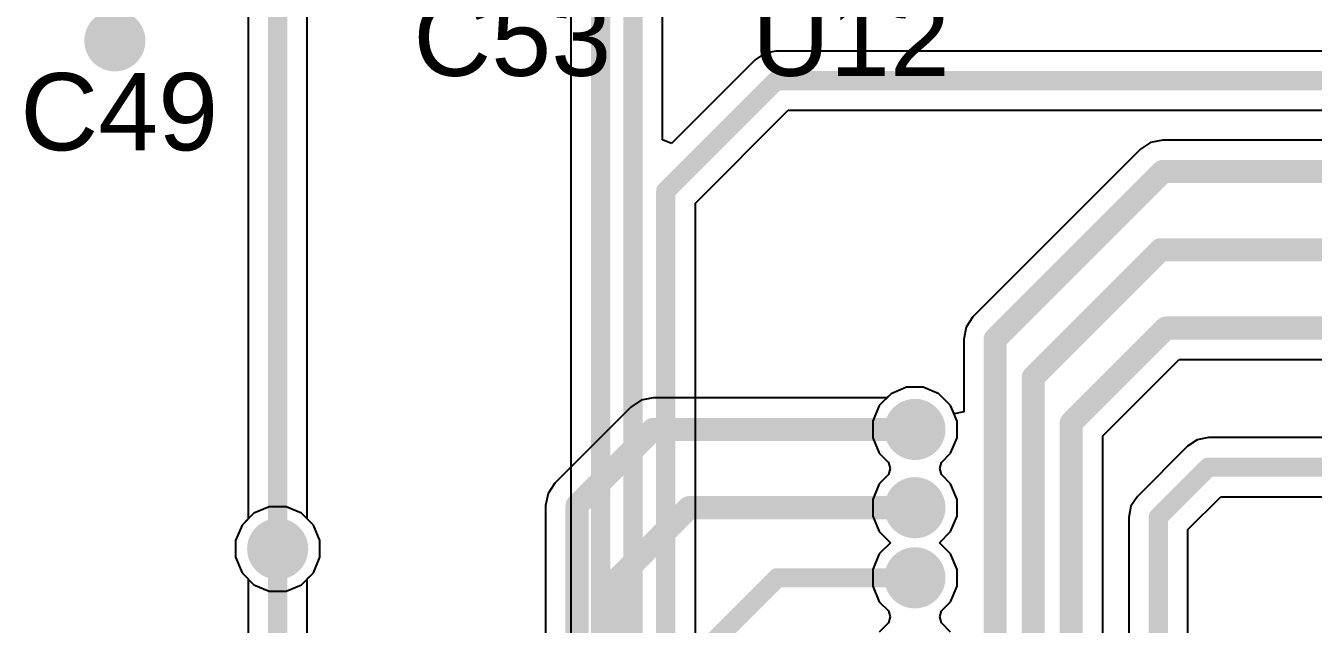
# Model space of a CAD drawing. Header units: millimetres. Extents: x 0 to 5423, y 0 to 5425.
# Drawn here: x 48.83 to 65.77, y 112.51 to 120.38 of the extents above; entities that cross this region are included whole.
import ezdxf

# ---------------------------------------------------------------- set-up
doc = ezdxf.new("R2010")
doc.units = ezdxf.units.MM
for name, color, linetype in [('BottomLayer', 5, 'Continuous'), ('BottomSolder', 6, 'Continuous'), ('TopLayer', 1, 'Continuous'), ('TopOverlay', 2, 'Continuous'), ('TopSolder', 216, 'Continuous'), ('ViaHoleLayer', 16, 'Continuous')]:
    doc.layers.add(name, color=color, linetype=linetype)
doc.styles.add('Arial', font='', dxfattribs={"height": 0.2})
doc.styles.get('Arial').set_extended_font_data('Arial')

msp = doc.modelspace()

# ---------------------------------------------------------------- hatches: boundary and pattern name
at = {"layer": 'BottomLayer'}
h = msp.add_hatch(color=5, dxfattribs=at)
edge = h.paths.add_edge_path()
edge.add_arc((50.004, 120.185), 0.3, 0, 360)
h = msp.add_hatch(color=5, dxfattribs=at)
edge = h.paths.add_edge_path()
edge.add_arc((60.528, 115.075), 0.3, 0, 360)
h = msp.add_hatch(color=5, dxfattribs=at)
edge = h.paths.add_edge_path()
edge.add_arc((60.528, 114.046), 0.3, 0, 360)
h = msp.add_hatch(color=5, dxfattribs=at)
edge = h.paths.add_edge_path()
edge.add_arc((52.146, 113.504), 0.3, 0, 360)
h = msp.add_hatch(color=5, dxfattribs=at)
edge = h.paths.add_edge_path()
edge.add_arc((60.528, 113.124), 0.3, 0, 360)
at = {"layer": 'BottomSolder'}
h = msp.add_hatch(color=6, dxfattribs=at)
edge = h.paths.add_edge_path()
edge.add_arc((50.004, 120.185), 0.402, 0, 360)
h = msp.add_hatch(color=6, dxfattribs=at)
edge = h.paths.add_edge_path()
edge.add_arc((60.528, 115.075), 0.402, 0, 360)
h = msp.add_hatch(color=6, dxfattribs=at)
edge = h.paths.add_edge_path()
edge.add_arc((60.528, 114.046), 0.402, 0, 360)
h = msp.add_hatch(color=6, dxfattribs=at)
edge = h.paths.add_edge_path()
edge.add_arc((52.146, 113.504), 0.402, 0, 360)
h = msp.add_hatch(color=6, dxfattribs=at)
edge = h.paths.add_edge_path()
edge.add_arc((60.528, 113.124), 0.402, 0, 360)
at = {"layer": 'TopLayer'}
h = msp.add_hatch(color=1, dxfattribs=at)
edge = h.paths.add_edge_path()
edge.add_arc((50.004, 120.185), 0.3, 0, 360)
h = msp.add_hatch(color=1, dxfattribs=at)
edge = h.paths.add_edge_path()
edge.add_arc((60.528, 115.075), 0.3, 0, 360)
h = msp.add_hatch(color=1, dxfattribs=at)
edge = h.paths.add_edge_path()
edge.add_arc((60.528, 114.046), 0.3, 0, 360)
h = msp.add_hatch(color=1, dxfattribs=at)
edge = h.paths.add_edge_path()
edge.add_arc((52.146, 113.504), 0.3, 0, 360)
h = msp.add_hatch(color=1, dxfattribs=at)
edge = h.paths.add_edge_path()
edge.add_arc((60.528, 113.124), 0.3, 0, 360)
at = {"layer": 'TopSolder'}
h = msp.add_hatch(color=216, dxfattribs=at)
edge = h.paths.add_edge_path()
edge.add_arc((50.004, 120.185), 0.402, 0, 360)
h = msp.add_hatch(color=216, dxfattribs=at)
edge = h.paths.add_edge_path()
edge.add_arc((60.528, 115.075), 0.402, 0, 360)
h = msp.add_hatch(color=216, dxfattribs=at)
edge = h.paths.add_edge_path()
edge.add_arc((60.528, 114.046), 0.402, 0, 360)
h = msp.add_hatch(color=216, dxfattribs=at)
edge = h.paths.add_edge_path()
edge.add_arc((52.146, 113.504), 0.402, 0, 360)
h = msp.add_hatch(color=216, dxfattribs=at)
edge = h.paths.add_edge_path()
edge.add_arc((60.528, 113.124), 0.402, 0, 360)
at = {"layer": 'ViaHoleLayer'}
h = msp.add_hatch(color=16, dxfattribs=at)
edge = h.paths.add_edge_path()
edge.add_arc((50.004, 120.185), 0.15, 0, 360)
h = msp.add_hatch(color=16, dxfattribs=at)
edge = h.paths.add_edge_path()
edge.add_arc((60.528, 115.075), 0.15, 0, 360)
h = msp.add_hatch(color=16, dxfattribs=at)
edge = h.paths.add_edge_path()
edge.add_arc((60.528, 114.046), 0.15, 0, 360)
h = msp.add_hatch(color=16, dxfattribs=at)
edge = h.paths.add_edge_path()
edge.add_arc((52.146, 113.504), 0.15, 0, 360)
h = msp.add_hatch(color=16, dxfattribs=at)
edge = h.paths.add_edge_path()
edge.add_arc((60.528, 113.124), 0.15, 0, 360)

# ---------------------------------------------------------------- linework, layer by layer
at = {"layer": 'BottomLayer'}
for p, q in [((56.004, 139.756), (56.004, 104.674)), ((57.208, 118.884), (57.208, 138.293)), ((58.425, 119.934), (57.326, 118.835)), ((58.551, 120.018), (58.425, 119.934)), ((58.699, 120.048), (58.551, 120.018)), ((74.263, 120.048), (58.699, 120.048)), ((57.64, 118.05), (58.86, 119.271)), ((58.86, 119.271), (74.263, 119.271)), ((57.326, 118.835), (57.208, 118.884)), ((57.64, 106.931), (57.64, 118.05)), ((60.214, 115.544), (60.059, 115.389)), ((60.418, 115.629), (60.214, 115.544)), ((60.638, 115.629), (60.418, 115.629)), ((60.842, 115.544), (60.638, 115.629)), ((60.998, 115.389), (60.842, 115.544)), ((60.059, 115.389), (59.974, 115.185)), ((61.082, 115.185), (60.998, 115.389)), ((59.974, 115.185), (59.974, 114.965)), ((61.082, 114.965), (61.082, 115.185)), ((59.974, 114.965), (60.059, 114.761)), ((60.998, 114.761), (61.082, 114.965)), ((60.059, 114.761), (60.18, 114.639)), ((60.876, 114.639), (60.998, 114.761)), ((60.18, 114.639), (60.202, 114.56)), ((60.202, 114.56), (60.18, 114.482)), ((60.854, 114.56), (60.876, 114.639)), ((60.876, 114.482), (60.854, 114.56)), ((60.059, 114.36), (59.974, 114.156)), ((60.18, 114.482), (60.059, 114.36)), ((60.998, 114.36), (60.876, 114.482)), ((61.082, 114.156), (60.998, 114.36)), ((59.974, 114.156), (59.974, 113.936)), ((61.082, 113.936), (61.082, 114.156)), ((52.036, 114.058), (51.832, 113.973)), ((52.256, 114.058), (52.036, 114.058)), ((52.46, 113.973), (52.256, 114.058)), ((51.677, 113.818), (51.592, 113.614)), ((51.832, 113.973), (51.677, 113.818)), ((52.616, 113.818), (52.46, 113.973)), ((52.7, 113.614), (52.616, 113.818)), ((59.974, 113.936), (60.059, 113.732)), ((60.998, 113.732), (61.082, 113.936)), ((60.059, 113.732), (60.206, 113.585)), ((60.851, 113.585), (60.998, 113.732)), ((51.592, 113.614), (51.592, 113.394)), ((52.7, 113.394), (52.7, 113.614)), ((60.206, 113.585), (60.059, 113.438)), ((60.998, 113.438), (60.851, 113.585)), ((51.592, 113.394), (51.677, 113.19)), ((52.616, 113.19), (52.7, 113.394)), ((60.059, 113.438), (59.974, 113.234)), ((61.082, 113.234), (60.998, 113.438)), ((51.677, 113.19), (51.758, 113.109)), ((52.535, 113.109), (52.616, 113.19)), ((59.974, 113.234), (59.974, 113.014)), ((61.082, 113.014), (61.082, 113.234)), ((51.758, 113.109), (51.758, 104.963)), ((52.535, 100.406), (52.535, 113.109)), ((59.974, 113.014), (60.059, 112.81)), ((60.998, 112.81), (61.082, 113.014)), ((60.059, 112.81), (60.18, 112.688)), ((60.876, 112.688), (60.998, 112.81)), ((60.18, 112.688), (60.202, 112.609)), ((60.854, 112.609), (60.876, 112.688)), ((60.18, 112.531), (60.059, 112.409)), ((60.202, 112.609), (60.18, 112.531)), ((60.876, 112.531), (60.854, 112.609)), ((60.998, 112.409), (60.876, 112.531))]:
    msp.add_line(p, q, dxfattribs=at)
at = {"layer": 'BottomLayer', "const_width": 0.254}
for points in [[(56.393, 103.399), (56.393, 139.756)], [(56.82, 99.492), (56.82, 138.293)], [(57.251, 118.211), (58.699, 119.659)], [(58.699, 119.659), (74.658, 119.659)], [(57.251, 103.242), (57.251, 118.211)], [(52.146, 100.011), (52.146, 113.504)]]:
    msp.add_lwpolyline(points, dxfattribs=at)
at = {"layer": 'BottomLayer', "const_width": 0.127}
for points in [[(58.636, 119.659, 1), (58.763, 119.659, 1)], [(58.636, 119.659, 1), (58.763, 119.659, 1)], [(57.188, 118.211, 1), (57.315, 118.211, 1)], [(57.188, 118.211, 1), (57.315, 118.211, 1)], [(52.083, 113.504, 1), (52.21, 113.504, 1)]]:
    msp.add_lwpolyline(points, format="xyb", close=True, dxfattribs=at)
at = {"layer": 'TopLayer'}
for p, q in [((52.535, 113.899), (52.535, 128.905)), ((51.758, 128.744), (51.758, 113.899)), ((63.495, 118.759), (61.291, 116.555)), ((63.629, 118.848), (63.495, 118.759)), ((63.788, 118.88), (63.629, 118.848)), ((66.001, 118.88), (63.788, 118.88)), ((61.291, 116.555), (61.202, 116.421)), ((61.202, 116.421), (61.17, 116.262)), ((61.17, 116.262), (61.17, 115.305)), ((62.999, 114.991), (64.002, 115.994)), ((64.002, 115.994), (66.001, 115.994)), ((60.214, 115.544), (60.159, 115.489)), ((60.418, 115.629), (60.214, 115.544)), ((60.638, 115.629), (60.418, 115.629)), ((60.842, 115.544), (60.638, 115.629)), ((60.998, 115.389), (60.842, 115.544)), ((56.791, 115.368), (55.791, 114.368)), ((56.926, 115.458), (56.791, 115.368)), ((57.084, 115.489), (56.926, 115.458)), ((60.159, 115.489), (57.084, 115.489)), ((61.043, 115.28), (60.998, 115.389)), ((61.17, 115.305), (61.043, 115.28)), ((62.999, 110.515), (62.999, 114.991)), ((64.114, 114.854), (63.454, 114.194)), ((64.24, 114.938), (64.114, 114.854)), ((64.389, 114.968), (64.24, 114.938)), ((69.334, 114.968), (64.389, 114.968)), ((55.791, 114.368), (55.702, 114.233)), ((55.702, 114.233), (55.67, 114.075)), ((63.454, 114.194), (63.37, 114.068)), ((64.117, 113.758), (64.55, 114.191)), ((64.55, 114.191), (69.494, 114.191)), ((55.67, 114.075), (55.67, 111.955)), ((63.37, 114.068), (63.34, 113.919)), ((51.677, 113.818), (51.592, 113.614)), ((51.758, 113.899), (51.677, 113.818)), ((52.616, 113.818), (52.535, 113.899)), ((52.7, 113.614), (52.616, 113.818)), ((63.34, 113.919), (63.34, 110.515)), ((64.117, 108.34), (64.117, 113.758)), ((51.592, 113.614), (51.592, 113.394)), ((52.7, 113.394), (52.7, 113.614)), ((51.592, 113.394), (51.677, 113.19)), ((52.616, 113.19), (52.7, 113.394)), ((51.677, 113.19), (51.832, 113.034)), ((52.46, 113.034), (52.616, 113.19)), ((51.832, 113.034), (52.036, 112.95)), ((52.256, 112.95), (52.46, 113.034)), ((52.036, 112.95), (52.256, 112.95))]:
    msp.add_line(p, q, dxfattribs=at)
for points, const_width in [([(52.146, 113.504), (52.146, 128.905)], 0.254), ([(50, 120.193), (50, 121.031)], 0.508), ([(61.584, 116.262), (63.788, 118.466)], 0.305), ([(63.788, 118.466), (66.37, 118.466)], 0.305), ([(62.084, 115.761), (63.761, 117.437)], 0.305), ([(63.761, 117.437), (66.37, 117.437)], 0.305), ([(62.584, 115.162), (63.83, 116.408)], 0.305), ([(63.83, 116.408), (66.37, 116.408)], 0.305), ([(61.584, 109.661), (61.584, 116.262)], 0.305), ([(62.084, 109.661), (62.084, 115.761)], 0.305), ([(56.084, 114.075), (57.084, 115.075)], 0.305), ([(57.084, 115.075), (60.528, 115.075)], 0.305), ([(62.584, 109.661), (62.584, 115.162)], 0.305), ([(63.729, 113.919), (64.389, 114.579)], 0.254), ([(64.389, 114.579), (69.494, 114.579)], 0.254), ([(56.084, 109.661), (56.084, 114.075)], 0.305), ([(56.584, 113.074), (57.556, 114.046)], 0.305), ([(57.556, 114.046), (60.528, 114.046)], 0.305), ([(63.729, 108.179), (63.729, 113.919)], 0.254), ([(56.584, 109.661), (56.584, 113.074)], 0.305), ([(57.584, 111.991), (58.717, 113.124)], 0.254), ([(58.717, 113.124), (60.502, 113.124)], 0.254)]:
    msp.add_lwpolyline(points, dxfattribs=dict(at, const_width=const_width))
for points, const_width in [([(49.873, 120.193, 1), (50.127, 120.193, 1)], 0.254), ([(63.711, 118.466, 1), (63.864, 118.466, 1)], 0.152), ([(63.711, 118.466, 1), (63.864, 118.466, 1)], 0.152), ([(63.684, 117.437, 1), (63.837, 117.437, 1)], 0.152), ([(63.684, 117.437, 1), (63.837, 117.437, 1)], 0.152), ([(63.754, 116.408, 1), (63.906, 116.408, 1)], 0.152), ([(63.754, 116.408, 1), (63.906, 116.408, 1)], 0.152), ([(61.508, 116.262, 1), (61.661, 116.262, 1)], 0.152), ([(61.508, 116.262, 1), (61.661, 116.262, 1)], 0.152), ([(62.008, 115.761, 1), (62.161, 115.761, 1)], 0.152), ([(62.008, 115.761, 1), (62.161, 115.761, 1)], 0.152), ([(57.008, 115.075, 1), (57.161, 115.075, 1)], 0.152), ([(57.008, 115.075, 1), (57.161, 115.075, 1)], 0.152), ([(60.452, 115.075, 1), (60.604, 115.075, 1)], 0.152), ([(62.508, 115.162, 1), (62.661, 115.162, 1)], 0.152), ([(62.508, 115.162, 1), (62.661, 115.162, 1)], 0.152), ([(64.326, 114.579, 1), (64.453, 114.579, 1)], 0.127), ([(64.326, 114.579, 1), (64.453, 114.579, 1)], 0.127), ([(56.008, 114.075, 1), (56.161, 114.075, 1)], 0.152), ([(56.008, 114.075, 1), (56.161, 114.075, 1)], 0.152), ([(57.48, 114.046, 1), (57.633, 114.046, 1)], 0.152), ([(57.48, 114.046, 1), (57.633, 114.046, 1)], 0.152), ([(60.452, 114.046, 1), (60.604, 114.046, 1)], 0.152), ([(63.665, 113.919, 1), (63.792, 113.919, 1)], 0.127), ([(63.665, 113.919, 1), (63.792, 113.919, 1)], 0.127), ([(52.083, 113.504, 1), (52.21, 113.504, 1)], 0.127), ([(56.508, 113.074, 1), (56.661, 113.074, 1)], 0.152), ([(56.508, 113.074, 1), (56.661, 113.074, 1)], 0.152), ([(58.653, 113.124, 1), (58.78, 113.124, 1)], 0.127), ([(58.653, 113.124, 1), (58.78, 113.124, 1)], 0.127), ([(60.438, 113.124, 1), (60.565, 113.124, 1)], 0.127)]:
    msp.add_lwpolyline(points, format="xyb", close=True, dxfattribs=dict(at, const_width=const_width))

# ---------------------------------------------------------------- texts
at = {"layer": 'TopOverlay', "style": 'Arial'}
for s, p in [('C53', (53.93, 119.724)), ('U12', (58.384, 119.724)), ('C49', (48.76, 118.745))]:
    msp.add_text(s, height=1.016, dxfattribs=at).set_placement(p)

doc.saveas('drawing.dxf')
